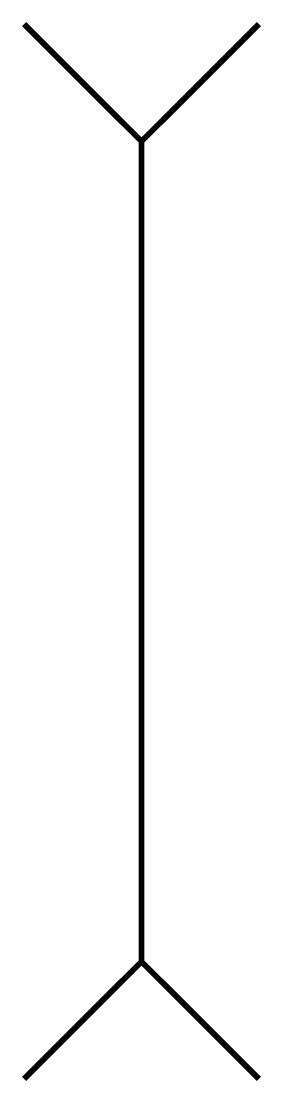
# Model space of a CAD drawing. Extents: x -2 to 2, y -9.1 to 9.1.
import ezdxf

# ---------------------------------------------------------------- set-up
doc = ezdxf.new("R2010")
doc.units = 0
doc.header["$MEASUREMENT"] = 0
doc.layers.get('0').update_dxf_attribs({"linetype": 'CONTINUOUS'})

msp = doc.modelspace()

# ---------------------------------------------------------------- linework, layer by layer
at = {"const_width": 0.1}
for points in [[(2, 9), (0, 7), (-2, 9)], [(0, -7), (0, 7)], [(-2, -9), (0, -7), (2, -9)]]:
    msp.add_lwpolyline(points, dxfattribs=at)

doc.saveas('drawing.dxf')
